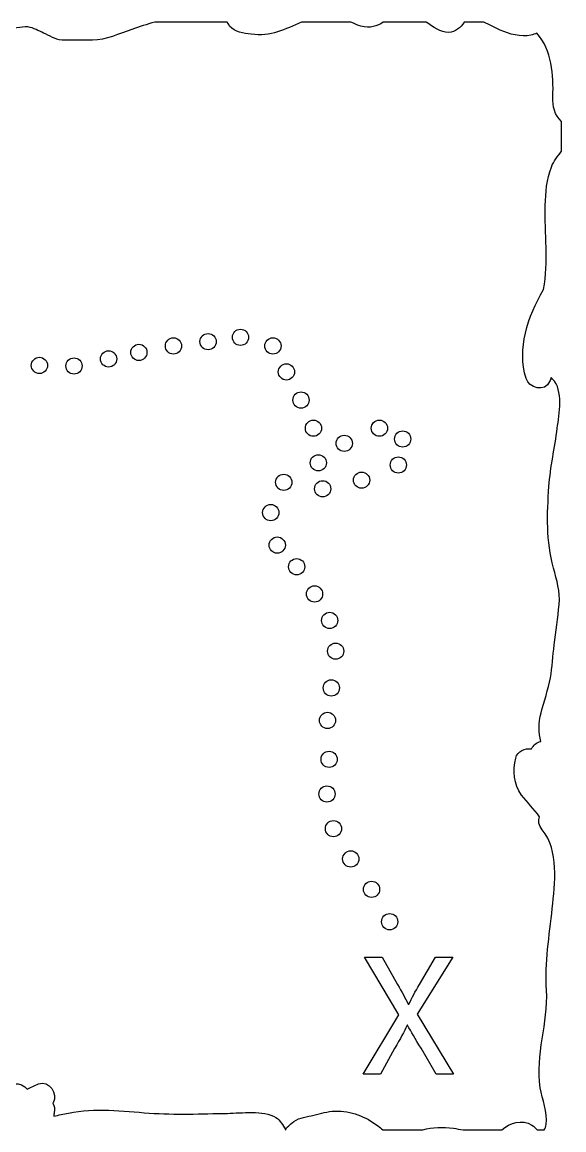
# Model space of a CAD drawing. Header units: centimetres. Extents: x -11.2 to 11.3, y -11.2 to 11.2.
# Drawn here: x 0.28 to 11.26, y -11.21 to 11.21 of the extents above; entities that cross this region are included whole.
import ezdxf

# ---------------------------------------------------------------- set-up
doc = ezdxf.new("R2010")
doc.units = ezdxf.units.CM
doc.header["$MEASUREMENT"] = 0
doc.layers.add('Camada 1', color=7, linetype='Continuous')

msp = doc.modelspace()

# ---------------------------------------------------------------- linework, layer by layer
at = {"layer": 'Camada 1'}
for points, knots in [([(10.87969, 7.50311), (10.86596, 6.92642), (10.9466, 6.3699), (10.84368, 5.79872), (10.84368, 5.79872), (10.5188, 5.23979), (10.30856, 4.61037), (10.49083, 3.99815), (10.49083, 3.99815), (10.54899, 3.80273), (10.87268, 3.71597), (10.96737, 3.93587), (10.96737, 3.93587), (10.97896, 3.96275), (10.99065, 3.98961), (11.0023, 4.01649), (11.0023, 4.01649), (11.00984, 4.00646), (11.01783, 3.99662), (11.0272, 3.98739), (11.0272, 3.98739), (11.25662, 3.76199), (11.15671, 3.27124), (11.12264, 2.99084), (11.12264, 2.99084), (11.07475, 2.59711), (10.98148, 2.20937), (10.9537, 1.81307), (10.9537, 1.81307), (10.91436, 1.25086), (10.89861, 0.71095), (11.04559, 0.16104), (11.04559, 0.16104), (11.1124, -0.08902), (11.18526, -0.31074), (11.15941, -0.5736), (11.15941, -0.5736), (11.13237, -0.84842), (11.0971, -1.12221), (11.06162, -1.39606), (11.06162, -1.39606), (11.03304, -1.61675), (11.02254, -1.84352), (10.98251, -2.06188), (10.98251, -2.06188), (10.93862, -2.30056), (10.85556, -2.53181), (10.79622, -2.76689), (10.79622, -2.76689), (10.74119, -2.98488), (10.74312, -3.16541), (10.78876, -3.35061), (10.78876, -3.35061), (10.7069, -3.37056), (10.63318, -3.42491), (10.60027, -3.50089), (10.60027, -3.50089), (10.47047, -3.4748), (10.31441, -3.54738), (10.28224, -3.6853), (10.28224, -3.6853), (10.21977, -3.95266), (10.23356, -4.20626), (10.39982, -4.4333), (10.39982, -4.4333), (10.51608, -4.59202), (10.65289, -4.71643), (10.76153, -4.87277), (10.76153, -4.87277), (10.73351, -4.95304), (10.74632, -5.0498), (10.81863, -5.13828), (10.81863, -5.13828), (11.16285, -5.5595), (11.07348, -6.22918), (11.02085, -6.72806), (11.02085, -6.72806), (10.96209, -7.28567), (10.87065, -7.82476), (10.90441, -8.38681), (10.90441, -8.38681), (10.94449, -9.0543), (10.67541, -9.68875), (10.77717, -10.35856), (10.77717, -10.35856), (10.81334, -10.59621), (10.93325, -10.85844), (10.89832, -11.10164), (10.89832, -11.10164), (10.89202, -11.14551), (10.87647, -11.18131), (10.85464, -11.21152), (10.85464, -11.21152), (10.85464, -11.21152), (10.71375, -11.21156), (10.71375, -11.21156), (10.71375, -11.21156), (10.68324, -11.17626), (10.65054, -11.14372), (10.61006, -11.11739), (10.61006, -11.11739), (10.41276, -10.98904), (10.16514, -11.0709), (9.9967, -11.21156), (9.9967, -11.21156), (9.9967, -11.21156), (9.21282, -11.21156), (9.21282, -11.21156), (9.21282, -11.21156), (9.14898, -11.19976), (9.085, -11.18875), (9.02044, -11.18055), (9.02044, -11.18055), (8.79361, -11.15171), (8.60158, -11.1588), (8.39668, -11.21156), (8.39668, -11.21156), (8.39668, -11.21156), (7.58746, -11.21156), (7.58746, -11.21156), (7.58746, -11.21156), (7.55153, -11.18259), (7.51981, -11.15624), (7.49734, -11.13936), (7.49734, -11.13936), (7.23112, -10.93854), (6.95468, -10.82316), (6.61604, -10.83329), (6.61604, -10.83329), (6.47245, -10.83758), (6.32868, -10.87668), (6.19054, -10.91248), (6.19054, -10.91248), (6.05052, -10.94883), (5.90789, -10.95849), (5.78652, -11.04273), (5.78652, -11.04273), (5.73755, -11.0767), (5.69347, -11.11755), (5.64957, -11.15759), (5.64957, -11.15759), (5.62615, -11.17886), (5.62361, -11.19992), (5.62412, -11.21157), (5.62412, -11.21157), (5.62412, -11.21157), (5.61914, -11.21156), (5.61914, -11.21156), (5.61914, -11.21156), (5.61792, -11.20963), (5.61716, -11.20823), (5.61538, -11.20553), (5.61538, -11.20553), (5.55754, -11.11766), (5.51214, -11.0185), (5.41824, -10.9615), (5.41824, -10.9615), (5.16405, -10.80735), (4.72445, -10.8735), (4.43939, -10.87736), (4.43939, -10.87736), (3.90956, -10.88453), (3.38439, -10.91117), (2.85491, -10.87223), (2.85491, -10.87223), (2.30913, -10.83204), (1.75662, -10.75941), (1.2141, -10.87062), (1.2141, -10.87062), (1.11464, -10.89105), (1.0155, -10.91306), (0.91639, -10.93536), (0.91639, -10.93536), (0.92036, -10.91147), (0.92414, -10.88758), (0.92928, -10.86366), (0.92928, -10.86366), (0.94449, -10.79312), (0.93002, -10.7278), (0.89801, -10.67395), (0.89801, -10.67395), (0.89968, -10.67104), (0.90132, -10.66808), (0.90298, -10.66519), (0.90298, -10.66519), (1.00963, -10.48104), (0.83133, -10.19772), (0.60853, -10.28218), (0.60853, -10.28218), (0.52783, -10.31277), (0.45227, -10.34957), (0.37985, -10.39), (0.37985, -10.39), (0.27034, -10.229), (-0.04351, -10.23411), (-0.09505, -10.4643), (-0.09505, -10.4643), (-0.12156, -10.58273), (-0.14032, -10.69637), (-0.17472, -10.8058), (-0.17472, -10.8058), (-0.43708, -10.77185), (-0.69082, -10.91864), (-0.90891, -11.11454), (-0.90891, -11.11454), (-0.9564, -11.10864), (-1.0039, -11.10269), (-1.05139, -11.0971), (-1.05139, -11.0971), (-1.72094, -11.01828), (-2.39341, -10.94039), (-3.06852, -10.9416), (-3.06852, -10.9416), (-3.44582, -10.94224), (-3.9658, -10.94782), (-4.30079, -11.18536), (-4.30079, -11.18536), (-4.6321, -10.99213), (-5.04869, -10.95089), (-5.42289, -10.92776), (-5.42289, -10.92776), (-5.9606, -10.8945), (-6.50162, -10.93805), (-7.03777, -10.97713), (-7.03777, -10.97713), (-7.91201, -11.04092), (-8.80495, -10.98271), (-9.62693, -11.2115), (-9.62693, -11.2115), (-9.62693, -11.2115), (-10.6884, -11.21151), (-10.6884, -11.21151), (-10.6884, -11.21151), (-10.75775, -11.098), (-10.81942, -10.98061), (-10.86173, -10.85334), (-10.86173, -10.85334), (-10.99071, -10.46549), (-10.73656, -10.07533), (-10.68697, -9.69134), (-10.68697, -9.69134), (-10.64075, -9.33323), (-10.80958, -8.92722), (-10.91771, -8.59385), (-10.91771, -8.59385), (-11.05069, -8.18383), (-11.13115, -7.78669), (-10.98809, -7.36846), (-10.98809, -7.36846), (-10.8763, -7.04159), (-10.77981, -6.75719), (-10.78825, -6.40474), (-10.78825, -6.40474), (-10.79875, -5.96543), (-10.99277, -5.56633), (-11.01611, -5.13315), (-11.01611, -5.13315), (-11.03066, -4.86293), (-11.00841, -4.59628), (-10.97364, -4.3312), (-10.97364, -4.3312), (-10.91744, -4.03286), (-10.79243, -3.74621), (-10.69146, -3.46194), (-10.69146, -3.46194), (-10.57933, -3.14624), (-10.52281, -2.83654), (-10.54586, -2.51037), (-10.54586, -2.51037), (-10.42629, -2.22793), (-10.34803, -1.92532), (-10.23011, -1.63367), (-10.23011, -1.63367), (-10.10946, -1.33535), (-10.54478, -1.21973), (-10.70665, -1.43275), (-10.70665, -1.43275), (-10.72935, -1.46265), (-10.75359, -1.4908), (-10.77801, -1.51882), (-10.77801, -1.51882), (-10.78378, -1.49988), (-10.78955, -1.48093), (-10.79521, -1.46204), (-10.79521, -1.46204), (-10.73049, -1.41251), (-10.68686, -1.3289), (-10.69009, -1.25148), (-10.69009, -1.25148), (-10.70578, -0.87448), (-10.88308, -0.53015), (-10.89866, -0.15637), (-10.89866, -0.15637), (-10.90594, 0.01778), (-11.06955, 0.11483), (-11.21156, 0.09702), (-11.21156, 0.09702), (-11.21156, 0.09702), (-11.21156, 0.53165), (-11.21156, 0.53165), (-11.21156, 0.53165), (-11.15422, 0.57327), (-11.11274, 0.63934), (-11.10726, 0.73009), (-11.10726, 0.73009), (-11.10271, 0.80587), (-11.10281, 0.8813), (-11.1048, 0.95652), (-11.1048, 0.95652), (-11.08496, 2.06452), (-10.95468, 3.16751), (-10.95084, 4.27609), (-10.95084, 4.27609), (-10.95044, 4.3842), (-11.01254, 4.46347), (-11.09409, 4.50358), (-11.09409, 4.50358), (-11.0916, 4.51273), (-11.08941, 4.52184), (-11.08687, 4.53102), (-11.08687, 4.53102), (-10.98524, 4.89453), (-10.89118, 5.25233), (-10.87721, 5.63171), (-10.87721, 5.63171), (-10.86274, 6.02549), (-10.97079, 6.41668), (-10.9932, 6.80874), (-10.9932, 6.80874), (-11.01558, 7.1999), (-10.86416, 7.53857), (-10.7863, 7.91285), (-10.7863, 7.91285), (-10.72515, 8.20675), (-10.77752, 8.4971), (-10.83586, 8.78703), (-10.83586, 8.78703), (-10.91703, 9.19057), (-11.14119, 9.57292), (-11.06449, 9.99509), (-11.06449, 9.99509), (-11.03924, 10.13383), (-11.10692, 10.25091), (-11.21156, 10.29848), (-11.21156, 10.29848), (-11.21156, 10.29848), (-11.21156, 10.93851), (-11.21156, 10.93851), (-11.21156, 10.93851), (-11.17968, 10.95502), (-11.14772, 10.97134), (-11.11557, 10.98722), (-11.11557, 10.98722), (-11.04426, 10.95044), (-10.95669, 10.94266), (-10.87139, 10.98643), (-10.87139, 10.98643), (-10.81572, 11.01501), (-10.75196, 11.02696), (-10.68613, 11.03403), (-10.68613, 11.03403), (-10.652, 10.86912), (-10.46954, 10.70362), (-10.29777, 10.82998), (-10.29777, 10.82998), (-10.14743, 10.9406), (-10.04977, 11.05868), (-9.97598, 11.21156), (-9.97598, 11.21156), (-9.97598, 11.21156), (-9.74156, 11.21156), (-9.74156, 11.21156), (-9.74156, 11.21156), (-9.62789, 11.15531), (-9.50447, 11.11321), (-9.37284, 11.08236), (-9.37284, 11.08236), (-9.02809, 11.00153), (-8.6487, 11.02164), (-8.31863, 10.88212), (-8.31863, 10.88212), (-8.196, 10.83029), (-8.02984, 10.8364), (-7.96192, 10.97568), (-7.96192, 10.97568), (-7.93544, 11.03), (-7.8831, 11.07236), (-7.82524, 11.11088), (-7.82524, 11.11088), (-7.44284, 10.88527), (-6.92148, 10.80754), (-6.53563, 11.02648), (-6.53563, 11.02648), (-6.46843, 11.00621), (-6.40257, 10.99343), (-6.33643, 10.98666), (-6.33643, 10.98666), (-6.35929, 10.82796), (-6.33759, 10.65733), (-6.30045, 10.5165), (-6.30045, 10.5165), (-6.24169, 10.29388), (-6.006, 10.28576), (-5.87532, 10.40903), (-5.87532, 10.40903), (-5.84092, 10.34164), (-5.80838, 10.27335), (-5.77899, 10.20363), (-5.77899, 10.20363), (-5.70636, 10.03131), (-5.49438, 9.93405), (-5.34319, 10.08856), (-5.34319, 10.08856), (-5.30599, 10.12658), (-5.26964, 10.16542), (-5.23357, 10.2045), (-5.23357, 10.2045), (-5.24616, 10.05887), (-5.25495, 9.91325), (-5.25617, 9.76775), (-5.25617, 9.76775), (-5.64998, 9.41083), (-5.79666, 8.93376), (-5.62254, 8.37848), (-5.62254, 8.37848), (-5.5633, 8.18954), (-5.33179, 8.12546), (-5.18674, 8.26341), (-5.18674, 8.26341), (-5.0231, 8.41904), (-4.87607, 8.59231), (-4.73666, 8.77369), (-4.73666, 8.77369), (-4.62276, 8.78935), (-4.5251, 8.87159), (-4.53677, 9.02142), (-4.53677, 9.02142), (-4.53735, 9.0288), (-4.53703, 9.03592), (-4.53733, 9.04327), (-4.53733, 9.04327), (-4.28169, 9.40104), (-4.03952, 9.77304), (-3.75115, 10.09602), (-3.75115, 10.09602), (-3.60402, 10.20169), (-3.47032, 10.32237), (-3.36176, 10.46866), (-3.36176, 10.46866), (-3.33951, 10.48655), (-3.31742, 10.50462), (-3.29453, 10.52187), (-3.29453, 10.52187), (-3.16615, 10.43847), (-3.01987, 10.39125), (-2.86548, 10.45496), (-2.86548, 10.45496), (-2.77338, 10.49301), (-2.70154, 10.55079), (-2.63154, 10.62088), (-2.63154, 10.62088), (-2.54113, 10.71142), (-2.48784, 10.73296), (-2.36778, 10.77423), (-2.36778, 10.77423), (-2.33913, 10.78407), (-2.31206, 10.79659), (-2.28579, 10.8105), (-2.28579, 10.8105), (-2.16633, 10.82622), (-2.04743, 10.84529), (-1.92953, 10.86807), (-1.92953, 10.86807), (-1.91619, 10.85381), (-1.90212, 10.8401), (-1.88611, 10.82754), (-1.88611, 10.82754), (-1.65161, 10.64315), (-1.23613, 10.75491), (-0.97057, 10.8109), (-0.97057, 10.8109), (-0.6396, 10.88067), (-0.31893, 10.99195), (0.01246, 11.06085), (0.01246, 11.06085), (0.12869, 11.08498), (0.32602, 11.14075), (0.44116, 11.10633), (0.44116, 11.10633), (0.54816, 11.07437), (0.65071, 11.02098), (0.75101, 10.97293), (0.75101, 10.97293), (0.88841, 10.9071), (0.96956, 10.84656), (1.14884, 10.84656), (1.14884, 10.84656), (1.14884, 10.84656), (1.70188, 10.84657), (1.70188, 10.84657), (1.70188, 10.84657), (1.96541, 10.84657), (2.2547, 10.98003), (2.50066, 11.06445), (2.50066, 11.06445), (2.65243, 11.11652), (2.80729, 11.16854), (2.96432, 11.21158), (2.96432, 11.21158), (2.96432, 11.21158), (4.43421, 11.21159), (4.43421, 11.21159), (4.43421, 11.21159), (4.45546, 11.17563), (4.47347, 11.14454), (4.483, 11.13235), (4.483, 11.13235), (4.581, 11.00665), (4.77261, 10.98585), (4.91686, 10.96646), (4.91686, 10.96646), (5.31352, 10.91306), (5.61419, 11.07027), (5.93688, 11.21156), (5.93688, 11.21156), (5.93688, 11.21156), (6.94103, 11.21156), (6.94103, 11.21156), (6.94103, 11.21156), (7.0103, 11.17888), (7.07843, 11.14917), (7.14489, 11.13166), (7.14489, 11.13166), (7.32994, 11.08284), (7.4703, 11.12356), (7.59373, 11.21156), (7.59373, 11.21156), (7.59373, 11.21156), (8.46696, 11.21156), (8.46696, 11.21156), (8.46696, 11.21156), (8.60819, 11.11552), (8.75975, 11.00296), (8.91712, 11.00296), (8.91712, 11.00296), (9.0632, 11.00296), (9.15903, 11.10242), (9.2384, 11.21156), (9.2384, 11.21156), (9.2384, 11.21156), (9.6371, 11.21156), (9.6371, 11.21156), (9.6371, 11.21156), (9.74725, 11.1601), (9.85403, 11.09723), (9.965, 11.05024), (9.965, 11.05024), (10.15476, 10.96978), (10.38137, 10.90604), (10.58876, 10.94898), (10.58876, 10.94898), (10.6312, 10.95776), (10.6711, 10.97189), (10.71044, 10.98861), (10.71044, 10.98861), (11.01638, 10.64187), (11.05117, 10.13887), (11.03223, 9.69972), (11.03223, 9.69972), (11.0239, 9.50689), (11.06779, 9.331), (11.21159, 9.20302), (11.21159, 9.20302), (11.21159, 9.20302), (11.21159, 8.59921), (11.21159, 8.59921), (11.21159, 8.59921), (11.1315, 8.49891), (11.05292, 8.40019), (11.0026, 8.27422), (11.0026, 8.27422), (10.90531, 8.03071), (10.88586, 7.7628), (10.87969, 7.50311)], [0, 0, 0, 0, 0.00680272, 0.00680272, 0.00680272, 0.00680272, 0.01360544, 0.01360544, 0.01360544, 0.01360544, 0.02040816, 0.02040816, 0.02040816, 0.02040816, 0.02721088, 0.02721088, 0.02721088, 0.02721088, 0.03401361, 0.03401361, 0.03401361, 0.03401361, 0.04081633, 0.04081633, 0.04081633, 0.04081633, 0.04761905, 0.04761905, 0.04761905, 0.04761905, 0.05442177, 0.05442177, 0.05442177, 0.05442177, 0.06122449, 0.06122449, 0.06122449, 0.06122449, 0.06802721, 0.06802721, 0.06802721, 0.06802721, 0.07482993, 0.07482993, 0.07482993, 0.07482993, 0.08163265, 0.08163265, 0.08163265, 0.08163265, 0.08843537, 0.08843537, 0.08843537, 0.08843537, 0.0952381, 0.0952381, 0.0952381, 0.0952381, 0.10204082, 0.10204082, 0.10204082, 0.10204082, 0.10884354, 0.10884354, 0.10884354, 0.10884354, 0.11564626, 0.11564626, 0.11564626, 0.11564626, 0.12244898, 0.12244898, 0.12244898, 0.12244898, 0.1292517, 0.1292517, 0.1292517, 0.1292517, 0.13605442, 0.13605442, 0.13605442, 0.13605442, 0.14285714, 0.14285714, 0.14285714, 0.14285714, 0.14965986, 0.14965986, 0.14965986, 0.14965986, 0.15646259, 0.15646259, 0.15646259, 0.15646259, 0.16326531, 0.16326531, 0.16326531, 0.16326531, 0.17006803, 0.17006803, 0.17006803, 0.17006803, 0.17687075, 0.17687075, 0.17687075, 0.17687075, 0.18367347, 0.18367347, 0.18367347, 0.18367347, 0.19047619, 0.19047619, 0.19047619, 0.19047619, 0.19727891, 0.19727891, 0.19727891, 0.19727891, 0.20408163, 0.20408163, 0.20408163, 0.20408163, 0.21088435, 0.21088435, 0.21088435, 0.21088435, 0.21768707, 0.21768707, 0.21768707, 0.21768707, 0.2244898, 0.2244898, 0.2244898, 0.2244898, 0.23129252, 0.23129252, 0.23129252, 0.23129252, 0.23809524, 0.23809524, 0.23809524, 0.23809524, 0.24489796, 0.24489796, 0.24489796, 0.24489796, 0.25170068, 0.25170068, 0.25170068, 0.25170068, 0.2585034, 0.2585034, 0.2585034, 0.2585034, 0.26530612, 0.26530612, 0.26530612, 0.26530612, 0.27210884, 0.27210884, 0.27210884, 0.27210884, 0.27891156, 0.27891156, 0.27891156, 0.27891156, 0.28571429, 0.28571429, 0.28571429, 0.28571429, 0.29251701, 0.29251701, 0.29251701, 0.29251701, 0.29931973, 0.29931973, 0.29931973, 0.29931973, 0.30612245, 0.30612245, 0.30612245, 0.30612245, 0.31292517, 0.31292517, 0.31292517, 0.31292517, 0.31972789, 0.31972789, 0.31972789, 0.31972789, 0.32653061, 0.32653061, 0.32653061, 0.32653061, 0.33333333, 0.33333333, 0.33333333, 0.33333333, 0.34013605, 0.34013605, 0.34013605, 0.34013605, 0.34693878, 0.34693878, 0.34693878, 0.34693878, 0.3537415, 0.3537415, 0.3537415, 0.3537415, 0.36054422, 0.36054422, 0.36054422, 0.36054422, 0.36734694, 0.36734694, 0.36734694, 0.36734694, 0.37414966, 0.37414966, 0.37414966, 0.37414966, 0.38095238, 0.38095238, 0.38095238, 0.38095238, 0.3877551, 0.3877551, 0.3877551, 0.3877551, 0.39455782, 0.39455782, 0.39455782, 0.39455782, 0.40136054, 0.40136054, 0.40136054, 0.40136054, 0.40816327, 0.40816327, 0.40816327, 0.40816327, 0.41496599, 0.41496599, 0.41496599, 0.41496599, 0.42176871, 0.42176871, 0.42176871, 0.42176871, 0.42857143, 0.42857143, 0.42857143, 0.42857143, 0.43537415, 0.43537415, 0.43537415, 0.43537415, 0.44217687, 0.44217687, 0.44217687, 0.44217687, 0.44897959, 0.44897959, 0.44897959, 0.44897959, 0.45578231, 0.45578231, 0.45578231, 0.45578231, 0.46258503, 0.46258503, 0.46258503, 0.46258503, 0.46938776, 0.46938776, 0.46938776, 0.46938776, 0.47619048, 0.47619048, 0.47619048, 0.47619048, 0.4829932, 0.4829932, 0.4829932, 0.4829932, 0.48979592, 0.48979592, 0.48979592, 0.48979592, 0.49659864, 0.49659864, 0.49659864, 0.49659864, 0.50340136, 0.50340136, 0.50340136, 0.50340136, 0.51020408, 0.51020408, 0.51020408, 0.51020408, 0.5170068, 0.5170068, 0.5170068, 0.5170068, 0.52380952, 0.52380952, 0.52380952, 0.52380952, 0.53061224, 0.53061224, 0.53061224, 0.53061224, 0.53741497, 0.53741497, 0.53741497, 0.53741497, 0.54421769, 0.54421769, 0.54421769, 0.54421769, 0.55102041, 0.55102041, 0.55102041, 0.55102041, 0.55782313, 0.55782313, 0.55782313, 0.55782313, 0.56462585, 0.56462585, 0.56462585, 0.56462585, 0.57142857, 0.57142857, 0.57142857, 0.57142857, 0.57823129, 0.57823129, 0.57823129, 0.57823129, 0.58503401, 0.58503401, 0.58503401, 0.58503401, 0.59183673, 0.59183673, 0.59183673, 0.59183673, 0.59863946, 0.59863946, 0.59863946, 0.59863946, 0.60544218, 0.60544218, 0.60544218, 0.60544218, 0.6122449, 0.6122449, 0.6122449, 0.6122449, 0.61904762, 0.61904762, 0.61904762, 0.61904762, 0.62585034, 0.62585034, 0.62585034, 0.62585034, 0.63265306, 0.63265306, 0.63265306, 0.63265306, 0.63945578, 0.63945578, 0.63945578, 0.63945578, 0.6462585, 0.6462585, 0.6462585, 0.6462585, 0.65306122, 0.65306122, 0.65306122, 0.65306122, 0.65986395, 0.65986395, 0.65986395, 0.65986395, 0.66666667, 0.66666667, 0.66666667, 0.66666667, 0.67346939, 0.67346939, 0.67346939, 0.67346939, 0.68027211, 0.68027211, 0.68027211, 0.68027211, 0.68707483, 0.68707483, 0.68707483, 0.68707483, 0.69387755, 0.69387755, 0.69387755, 0.69387755, 0.70068027, 0.70068027, 0.70068027, 0.70068027, 0.70748299, 0.70748299, 0.70748299, 0.70748299, 0.71428571, 0.71428571, 0.71428571, 0.71428571, 0.72108844, 0.72108844, 0.72108844, 0.72108844, 0.72789116, 0.72789116, 0.72789116, 0.72789116, 0.73469388, 0.73469388, 0.73469388, 0.73469388, 0.7414966, 0.7414966, 0.7414966, 0.7414966, 0.74829932, 0.74829932, 0.74829932, 0.74829932, 0.75510204, 0.75510204, 0.75510204, 0.75510204, 0.76190476, 0.76190476, 0.76190476, 0.76190476, 0.76870748, 0.76870748, 0.76870748, 0.76870748, 0.7755102, 0.7755102, 0.7755102, 0.7755102, 0.78231293, 0.78231293, 0.78231293, 0.78231293, 0.78911565, 0.78911565, 0.78911565, 0.78911565, 0.79591837, 0.79591837, 0.79591837, 0.79591837, 0.80272109, 0.80272109, 0.80272109, 0.80272109, 0.80952381, 0.80952381, 0.80952381, 0.80952381, 0.81632653, 0.81632653, 0.81632653, 0.81632653, 0.82312925, 0.82312925, 0.82312925, 0.82312925, 0.82993197, 0.82993197, 0.82993197, 0.82993197, 0.83673469, 0.83673469, 0.83673469, 0.83673469, 0.84353741, 0.84353741, 0.84353741, 0.84353741, 0.85034014, 0.85034014, 0.85034014, 0.85034014, 0.85714286, 0.85714286, 0.85714286, 0.85714286, 0.86394558, 0.86394558, 0.86394558, 0.86394558, 0.8707483, 0.8707483, 0.8707483, 0.8707483, 0.87755102, 0.87755102, 0.87755102, 0.87755102, 0.88435374, 0.88435374, 0.88435374, 0.88435374, 0.89115646, 0.89115646, 0.89115646, 0.89115646, 0.89795918, 0.89795918, 0.89795918, 0.89795918, 0.9047619, 0.9047619, 0.9047619, 0.9047619, 0.91156463, 0.91156463, 0.91156463, 0.91156463, 0.91836735, 0.91836735, 0.91836735, 0.91836735, 0.92517007, 0.92517007, 0.92517007, 0.92517007, 0.93197279, 0.93197279, 0.93197279, 0.93197279, 0.93877551, 0.93877551, 0.93877551, 0.93877551, 0.94557823, 0.94557823, 0.94557823, 0.94557823, 0.95238095, 0.95238095, 0.95238095, 0.95238095, 0.95918367, 0.95918367, 0.95918367, 0.95918367, 0.96598639, 0.96598639, 0.96598639, 0.96598639, 0.97278912, 0.97278912, 0.97278912, 0.97278912, 0.97959184, 0.97959184, 0.97959184, 0.97959184, 0.98639456, 0.98639456, 0.98639456, 0.98639456, 1, 1, 1, 1]), ([(4.70255, 4.99658), (4.6118, 4.99658), (4.53827, 4.92303), (4.53827, 4.8323), (4.53827, 4.8323), (4.53827, 4.74157), (4.6118, 4.66802), (4.70255, 4.66802), (4.70255, 4.66802), (4.7933, 4.66802), (4.86688, 4.74157), (4.86688, 4.8323), (4.86688, 4.8323), (4.86688, 4.92303), (4.79327, 4.99658), (4.70255, 4.99658)], [0, 0, 0, 0, 0.2, 0.2, 0.2, 0.2, 0.4, 0.4, 0.4, 0.4, 0.6, 0.6, 0.6, 0.6, 1, 1, 1, 1]), ([(3.34417, 4.82132), (3.25342, 4.82132), (3.17989, 4.74779), (3.17989, 4.65704), (3.17989, 4.65704), (3.17989, 4.56629), (3.25342, 4.49276), (3.34417, 4.49276), (3.34417, 4.49276), (3.43492, 4.49276), (3.50853, 4.56629), (3.50853, 4.65704), (3.50853, 4.65704), (3.50853, 4.74776), (3.4349, 4.82132), (3.34417, 4.82132)], [0, 0, 0, 0, 0.2, 0.2, 0.2, 0.2, 0.4, 0.4, 0.4, 0.4, 0.6, 0.6, 0.6, 0.6, 1, 1, 1, 1]), ([(4.04527, 4.90892), (3.95449, 4.90892), (3.88099, 4.83539), (3.88099, 4.74464), (3.88099, 4.74464), (3.88099, 4.65389), (3.95449, 4.58036), (4.04527, 4.58036), (4.04527, 4.58036), (4.13602, 4.58036), (4.2096, 4.65389), (4.2096, 4.74464), (4.2096, 4.74464), (4.2096, 4.83539), (4.13599, 4.90892), (4.04527, 4.90892)], [0, 0, 0, 0, 0.2, 0.2, 0.2, 0.2, 0.4, 0.4, 0.4, 0.4, 0.6, 0.6, 0.6, 0.6, 1, 1, 1, 1]), ([(5.35977, 4.82132), (5.26899, 4.82132), (5.19549, 4.74779), (5.19549, 4.65704), (5.19549, 4.65704), (5.19549, 4.56629), (5.26899, 4.49276), (5.35977, 4.49276), (5.35977, 4.49276), (5.45052, 4.49276), (5.5241, 4.56629), (5.5241, 4.65704), (5.5241, 4.65704), (5.5241, 4.74776), (5.45052, 4.82132), (5.35977, 4.82132)], [0, 0, 0, 0, 0.2, 0.2, 0.2, 0.2, 0.4, 0.4, 0.4, 0.4, 0.6, 0.6, 0.6, 0.6, 1, 1, 1, 1]), ([(2.02965, 4.55843), (1.9389, 4.55843), (1.86537, 4.48488), (1.86537, 4.39415), (1.86537, 4.39415), (1.86537, 4.30342), (1.9389, 4.22987), (2.02965, 4.22987), (2.02965, 4.22987), (2.1204, 4.22987), (2.19401, 4.30342), (2.19401, 4.39415), (2.19401, 4.39415), (2.19401, 4.48488), (2.1204, 4.55843), (2.02965, 4.55843)], [0, 0, 0, 0, 0.2, 0.2, 0.2, 0.2, 0.4, 0.4, 0.4, 0.4, 0.6, 0.6, 0.6, 0.6, 1, 1, 1, 1]), ([(2.64311, 4.68985), (2.55233, 4.68985), (2.47883, 4.61632), (2.47883, 4.52557), (2.47883, 4.52557), (2.47883, 4.43482), (2.55233, 4.36129), (2.64311, 4.36129), (2.64311, 4.36129), (2.73386, 4.36129), (2.80744, 4.43482), (2.80744, 4.52557), (2.80744, 4.52557), (2.80744, 4.61632), (2.73383, 4.68985), (2.64311, 4.68985)], [0, 0, 0, 0, 0.2, 0.2, 0.2, 0.2, 0.4, 0.4, 0.4, 0.4, 0.6, 0.6, 0.6, 0.6, 1, 1, 1, 1]), ([(0.62749, 4.42696), (0.53674, 4.42696), (0.46321, 4.35343), (0.46321, 4.26268), (0.46321, 4.26268), (0.46321, 4.17193), (0.53674, 4.09843), (0.62749, 4.09843), (0.62749, 4.09843), (0.71824, 4.09843), (0.79185, 4.17196), (0.79185, 4.26268), (0.79185, 4.26268), (0.79185, 4.3534), (0.71824, 4.42696), (0.62749, 4.42696)], [0, 0, 0, 0, 0.2, 0.2, 0.2, 0.2, 0.4, 0.4, 0.4, 0.4, 0.6, 0.6, 0.6, 0.6, 1, 1, 1, 1]), ([(1.32858, 4.41597), (1.2378, 4.41597), (1.1643, 4.34244), (1.1643, 4.25172), (1.1643, 4.25172), (1.1643, 4.16097), (1.2378, 4.08744), (1.32858, 4.08744), (1.32858, 4.08744), (1.41933, 4.08744), (1.49291, 4.16097), (1.49291, 4.25172), (1.49291, 4.25172), (1.49291, 4.34245), (1.41933, 4.41597), (1.32858, 4.41597)], [0, 0, 0, 0, 0.2, 0.2, 0.2, 0.2, 0.4, 0.4, 0.4, 0.4, 0.6, 0.6, 0.6, 0.6, 1, 1, 1, 1]), ([(5.63359, 4.29548), (5.54284, 4.29548), (5.46931, 4.22195), (5.46931, 4.1312), (5.46931, 4.1312), (5.46931, 4.04045), (5.54284, 3.96692), (5.63359, 3.96692), (5.63359, 3.96692), (5.72434, 3.96692), (5.79795, 4.04045), (5.79795, 4.1312), (5.79795, 4.1312), (5.79795, 4.22196), (5.72434, 4.29548), (5.63359, 4.29548)], [0, 0, 0, 0, 0.2, 0.2, 0.2, 0.2, 0.4, 0.4, 0.4, 0.4, 0.6, 0.6, 0.6, 0.6, 1, 1, 1, 1]), ([(5.92942, 3.72586), (5.83867, 3.72586), (5.76514, 3.65233), (5.76514, 3.56158), (5.76514, 3.56158), (5.76514, 3.47083), (5.83867, 3.3973), (5.92942, 3.3973), (5.92942, 3.3973), (6.02017, 3.3973), (6.09375, 3.47083), (6.09375, 3.56158), (6.09375, 3.56158), (6.09375, 3.65233), (6.02014, 3.72586), (5.92942, 3.72586)], [0, 0, 0, 0, 0.2, 0.2, 0.2, 0.2, 0.4, 0.4, 0.4, 0.4, 0.6, 0.6, 0.6, 0.6, 1, 1, 1, 1]), ([(6.18133, 3.15627), (6.09058, 3.15627), (6.01705, 3.08272), (6.01705, 2.99199), (6.01705, 2.99199), (6.01705, 2.90126), (6.09058, 2.82771), (6.18133, 2.82771), (6.18133, 2.82771), (6.27208, 2.82771), (6.34566, 2.90124), (6.34566, 2.99199), (6.34566, 2.99199), (6.34566, 3.08274), (6.27208, 3.15627), (6.18133, 3.15627)], [0, 0, 0, 0, 0.2, 0.2, 0.2, 0.2, 0.4, 0.4, 0.4, 0.4, 0.6, 0.6, 0.6, 0.6, 1, 1, 1, 1]), ([(7.51777, 3.15627), (7.42702, 3.15627), (7.35346, 3.08272), (7.35346, 2.99199), (7.35346, 2.99199), (7.35346, 2.90126), (7.42701, 2.82771), (7.51777, 2.82771), (7.51777, 2.82771), (7.60853, 2.82771), (7.68208, 2.90124), (7.68208, 2.99199), (7.68208, 2.99199), (7.68208, 3.08274), (7.60852, 3.15627), (7.51777, 3.15627)], [0, 0, 0, 0, 0.2, 0.2, 0.2, 0.2, 0.4, 0.4, 0.4, 0.4, 0.6, 0.6, 0.6, 0.6, 1, 1, 1, 1]), ([(7.98883, 2.93719), (7.89808, 2.93719), (7.82452, 2.86364), (7.82452, 2.77291), (7.82452, 2.77291), (7.82452, 2.68218), (7.89807, 2.60866), (7.98883, 2.60866), (7.98883, 2.60866), (8.07959, 2.60866), (8.15314, 2.68219), (8.15314, 2.77291), (8.15314, 2.77291), (8.15314, 2.86363), (8.07956, 2.93719), (7.98883, 2.93719)], [0, 0, 0, 0, 0.2, 0.2, 0.2, 0.2, 0.4, 0.4, 0.4, 0.4, 0.6, 0.6, 0.6, 0.6, 1, 1, 1, 1]), ([(6.80572, 2.84954), (6.71497, 2.84954), (6.64147, 2.77601), (6.64147, 2.68526), (6.64147, 2.68526), (6.64147, 2.59451), (6.71497, 2.52098), (6.80572, 2.52098), (6.80572, 2.52098), (6.8965, 2.52098), (6.97008, 2.59451), (6.97008, 2.68526), (6.97008, 2.68526), (6.97008, 2.77601), (6.89647, 2.84954), (6.80572, 2.84954)], [0, 0, 0, 0, 0.2, 0.2, 0.2, 0.2, 0.4, 0.4, 0.4, 0.4, 0.6, 0.6, 0.6, 0.6, 1, 1, 1, 1]), ([(6.27994, 2.45517), (6.18916, 2.45517), (6.11566, 2.38164), (6.11566, 2.29089), (6.11566, 2.29089), (6.11566, 2.20014), (6.18916, 2.12661), (6.27994, 2.12661), (6.27994, 2.12661), (6.37069, 2.12661), (6.44427, 2.20014), (6.44427, 2.29089), (6.44427, 2.29089), (6.44427, 2.38165), (6.37066, 2.45517), (6.27994, 2.45517)], [0, 0, 0, 0, 0.2, 0.2, 0.2, 0.2, 0.4, 0.4, 0.4, 0.4, 0.6, 0.6, 0.6, 0.6, 1, 1, 1, 1]), ([(7.90117, 2.41136), (7.81042, 2.41136), (7.73686, 2.33783), (7.73686, 2.24711), (7.73686, 2.24711), (7.73686, 2.15638), (7.81041, 2.08286), (7.90117, 2.08286), (7.90117, 2.08286), (7.99193, 2.08286), (8.0655, 2.15639), (8.0655, 2.24711), (8.0655, 2.24711), (8.06551, 2.33783), (7.99193, 2.41136), (7.90117, 2.41136)], [0, 0, 0, 0, 0.2, 0.2, 0.2, 0.2, 0.4, 0.4, 0.4, 0.4, 0.6, 0.6, 0.6, 0.6, 1, 1, 1, 1]), ([(5.57885, 2.06084), (5.4881, 2.06084), (5.41457, 1.98729), (5.41457, 1.89656), (5.41457, 1.89656), (5.41457, 1.80583), (5.4881, 1.73228), (5.57885, 1.73228), (5.57885, 1.73228), (5.6696, 1.73228), (5.74321, 1.80581), (5.74321, 1.89656), (5.74321, 1.89656), (5.74321, 1.98731), (5.66957, 2.06084), (5.57885, 2.06084)], [0, 0, 0, 0, 0.2, 0.2, 0.2, 0.2, 0.4, 0.4, 0.4, 0.4, 0.6, 0.6, 0.6, 0.6, 1, 1, 1, 1]), ([(7.15632, 2.10465), (7.06551, 2.10465), (6.99201, 2.03112), (6.99201, 1.94037), (6.99201, 1.94037), (6.99201, 1.84962), (7.06551, 1.77609), (7.15632, 1.77609), (7.15632, 1.77609), (7.24707, 1.77609), (7.32063, 1.84962), (7.32063, 1.94037), (7.32063, 1.94037), (7.32062, 2.03113), (7.24704, 2.10465), (7.15632, 2.10465)], [0, 0, 0, 0, 0.2, 0.2, 0.2, 0.2, 0.4, 0.4, 0.4, 0.4, 0.6, 0.6, 0.6, 0.6, 1, 1, 1, 1]), ([(6.36754, 1.92937), (6.27679, 1.92937), (6.20329, 1.85584), (6.20329, 1.76512), (6.20329, 1.76512), (6.20329, 1.67434), (6.27679, 1.60084), (6.36754, 1.60084), (6.36754, 1.60084), (6.45829, 1.60084), (6.5319, 1.67437), (6.5319, 1.76512), (6.5319, 1.76512), (6.5319, 1.85584), (6.45829, 1.92937), (6.36754, 1.92937)], [0, 0, 0, 0, 0.2, 0.2, 0.2, 0.2, 0.4, 0.4, 0.4, 0.4, 0.6, 0.6, 0.6, 0.6, 1, 1, 1, 1]), ([(5.31598, 1.44738), (5.2252, 1.44738), (5.1517, 1.37385), (5.1517, 1.2831), (5.1517, 1.2831), (5.1517, 1.19235), (5.2252, 1.11882), (5.31598, 1.11882), (5.31598, 1.11882), (5.40673, 1.11882), (5.48031, 1.19237), (5.48031, 1.2831), (5.48031, 1.2831), (5.48031, 1.37383), (5.40673, 1.44738), (5.31598, 1.44738)], [0, 0, 0, 0, 0.2, 0.2, 0.2, 0.2, 0.4, 0.4, 0.4, 0.4, 0.6, 0.6, 0.6, 0.6, 1, 1, 1, 1]), ([(5.4474, 0.79015), (5.35665, 0.79015), (5.28315, 0.7166), (5.28315, 0.62587), (5.28315, 0.62587), (5.28315, 0.53514), (5.35665, 0.46159), (5.4474, 0.46159), (5.4474, 0.46159), (5.53815, 0.46159), (5.61176, 0.53512), (5.61176, 0.62587), (5.61176, 0.62587), (5.61176, 0.71662), (5.53815, 0.79015), (5.4474, 0.79015)], [0, 0, 0, 0, 0.2, 0.2, 0.2, 0.2, 0.4, 0.4, 0.4, 0.4, 0.6, 0.6, 0.6, 0.6, 1, 1, 1, 1]), ([(5.84176, 0.35195), (5.75101, 0.35195), (5.67748, 0.2784), (5.67748, 0.18767), (5.67748, 0.18767), (5.67748, 0.09694), (5.75101, 0.02342), (5.84176, 0.02342), (5.84176, 0.02342), (5.93254, 0.02342), (6.00609, 0.09695), (6.00609, 0.18767), (6.00609, 0.18767), (6.00609, 0.27839), (5.93254, 0.35195), (5.84176, 0.35195)], [0, 0, 0, 0, 0.2, 0.2, 0.2, 0.2, 0.4, 0.4, 0.4, 0.4, 0.6, 0.6, 0.6, 0.6, 1, 1, 1, 1]), ([(6.20324, -0.19886), (6.11249, -0.19886), (6.03896, -0.27239), (6.03896, -0.36314), (6.03896, -0.36314), (6.03896, -0.45389), (6.11249, -0.52745), (6.20324, -0.52745), (6.20324, -0.52745), (6.29399, -0.52745), (6.36755, -0.4539), (6.36755, -0.36314), (6.36755, -0.36314), (6.36755, -0.27238), (6.29399, -0.19886), (6.20324, -0.19886)], [0, 0, 0, 0, 0.2, 0.2, 0.2, 0.2, 0.4, 0.4, 0.4, 0.4, 0.6, 0.6, 0.6, 0.6, 1, 1, 1, 1]), ([(6.50954, -0.73515), (6.41879, -0.73515), (6.34523, -0.80868), (6.34523, -0.89943), (6.34523, -0.89943), (6.34523, -0.99018), (6.41878, -1.06374), (6.50954, -1.06374), (6.50954, -1.06374), (6.6003, -1.06374), (6.67385, -0.99019), (6.67385, -0.89943), (6.67385, -0.89943), (6.67385, -0.80867), (6.6003, -0.73515), (6.50954, -0.73515)], [0, 0, 0, 0, 0.2, 0.2, 0.2, 0.2, 0.4, 0.4, 0.4, 0.4, 0.6, 0.6, 0.6, 0.6, 1, 1, 1, 1]), ([(6.63051, -1.35694), (6.53976, -1.35694), (6.46623, -1.43047), (6.46623, -1.52122), (6.46623, -1.52122), (6.46623, -1.61197), (6.53976, -1.6855), (6.63051, -1.6855), (6.63051, -1.6855), (6.72126, -1.6855), (6.79482, -1.61197), (6.79482, -1.52122), (6.79482, -1.52122), (6.79482, -1.43047), (6.72124, -1.35694), (6.63051, -1.35694)], [0, 0, 0, 0, 0.2, 0.2, 0.2, 0.2, 0.4, 0.4, 0.4, 0.4, 0.6, 0.6, 0.6, 0.6, 1, 1, 1, 1]), ([(6.54286, -2.10185), (6.45211, -2.10185), (6.37855, -2.17535), (6.37855, -2.2661), (6.37855, -2.2661), (6.37855, -2.35685), (6.4521, -2.43038), (6.54286, -2.43038), (6.54286, -2.43038), (6.63362, -2.43038), (6.70717, -2.35685), (6.70717, -2.2661), (6.70717, -2.2661), (6.70717, -2.17535), (6.63361, -2.10185), (6.54286, -2.10185)], [0, 0, 0, 0, 0.2, 0.2, 0.2, 0.2, 0.4, 0.4, 0.4, 0.4, 0.6, 0.6, 0.6, 0.6, 1, 1, 1, 1]), ([(6.46615, -2.75902), (6.3754, -2.75902), (6.30187, -2.83257), (6.30187, -2.92333), (6.30187, -2.92333), (6.30187, -3.01409), (6.3754, -3.08761), (6.46615, -3.08761), (6.46615, -3.08761), (6.5569, -3.08761), (6.63051, -3.01408), (6.63051, -2.92333), (6.63051, -2.92333), (6.63051, -2.83258), (6.55688, -2.75902), (6.46615, -2.75902)], [0, 0, 0, 0, 0.2, 0.2, 0.2, 0.2, 0.4, 0.4, 0.4, 0.4, 0.6, 0.6, 0.6, 0.6, 1, 1, 1, 1]), ([(6.49901, -3.54775), (6.40826, -3.54775), (6.3347, -3.6213), (6.3347, -3.71206), (6.3347, -3.71206), (6.3347, -3.80282), (6.40825, -3.87634), (6.49901, -3.87634), (6.49901, -3.87634), (6.58974, -3.87634), (6.66334, -3.80281), (6.66334, -3.71206), (6.66334, -3.71206), (6.66334, -3.62131), (6.58974, -3.54775), (6.49901, -3.54775)], [0, 0, 0, 0, 0.2, 0.2, 0.2, 0.2, 0.4, 0.4, 0.4, 0.4, 0.6, 0.6, 0.6, 0.6, 1, 1, 1, 1]), ([(6.45523, -4.24884), (6.36448, -4.24884), (6.29092, -4.32237), (6.29092, -4.41315), (6.29092, -4.41315), (6.29092, -4.5039), (6.36447, -4.5774), (6.45523, -4.5774), (6.45523, -4.5774), (6.54599, -4.5774), (6.61956, -4.5039), (6.61956, -4.41315), (6.61956, -4.41315), (6.61956, -4.32237), (6.54595, -4.24884), (6.45523, -4.24884)], [0, 0, 0, 0, 0.2, 0.2, 0.2, 0.2, 0.4, 0.4, 0.4, 0.4, 0.6, 0.6, 0.6, 0.6, 1, 1, 1, 1]), ([(6.58664, -4.9499), (6.49589, -4.9499), (6.42233, -5.02345), (6.42233, -5.11421), (6.42233, -5.11421), (6.42233, -5.20497), (6.49588, -5.27849), (6.58664, -5.27849), (6.58664, -5.27849), (6.6774, -5.27849), (6.75095, -5.20496), (6.75095, -5.11421), (6.75095, -5.11421), (6.75095, -5.02346), (6.6774, -4.9499), (6.58664, -4.9499)], [0, 0, 0, 0, 0.2, 0.2, 0.2, 0.2, 0.4, 0.4, 0.4, 0.4, 0.6, 0.6, 0.6, 0.6, 1, 1, 1, 1]), ([(6.93722, -5.56337), (6.84647, -5.56337), (6.77294, -5.63692), (6.77294, -5.72768), (6.77294, -5.72768), (6.77294, -5.81844), (6.84647, -5.89196), (6.93722, -5.89196), (6.93722, -5.89196), (7.02797, -5.89196), (7.10158, -5.81843), (7.10158, -5.72768), (7.10158, -5.72768), (7.10158, -5.63693), (7.02794, -5.56337), (6.93722, -5.56337)], [0, 0, 0, 0, 0.2, 0.2, 0.2, 0.2, 0.4, 0.4, 0.4, 0.4, 0.6, 0.6, 0.6, 0.6, 1, 1, 1, 1]), ([(7.3587, -6.17945), (7.26795, -6.17945), (7.19442, -6.253), (7.19442, -6.34376), (7.19442, -6.34376), (7.19442, -6.43452), (7.26795, -6.50804), (7.3587, -6.50804), (7.3587, -6.50804), (7.44945, -6.50804), (7.52306, -6.43451), (7.52306, -6.34376), (7.52306, -6.34376), (7.52306, -6.25301), (7.44945, -6.17945), (7.3587, -6.17945)], [0, 0, 0, 0, 0.2, 0.2, 0.2, 0.2, 0.4, 0.4, 0.4, 0.4, 0.6, 0.6, 0.6, 0.6, 1, 1, 1, 1]), ([(7.72586, -6.83408), (7.63511, -6.83408), (7.56161, -6.90763), (7.56161, -6.99836), (7.56161, -6.99836), (7.56161, -7.08911), (7.63511, -7.16267), (7.72586, -7.16267), (7.72586, -7.16267), (7.81664, -7.16267), (7.89022, -7.08912), (7.89022, -6.99836), (7.89022, -6.99836), (7.89022, -6.90764), (7.81664, -6.83408), (7.72586, -6.83408)], [0, 0, 0, 0, 0.2, 0.2, 0.2, 0.2, 0.4, 0.4, 0.4, 0.4, 0.6, 0.6, 0.6, 0.6, 1, 1, 1, 1]), ([(9.02142, -10.08462), (9.02142, -10.08462), (8.28233, -8.86748), (8.28233, -8.86748), (8.28233, -8.86748), (8.28233, -8.86748), (9.00364, -7.71334), (9.00364, -7.71334), (9.00364, -7.71334), (9.00364, -7.71334), (8.6519, -7.71335), (8.6519, -7.71335), (8.6519, -7.71335), (8.6519, -7.71335), (8.32818, -8.26937), (8.32818, -8.26937), (8.32818, -8.26937), (8.24023, -8.42063), (8.18038, -8.5298), (8.11366, -8.6704), (8.11366, -8.6704), (8.11366, -8.6704), (8.10302, -8.6704), (8.10302, -8.6704), (8.10302, -8.6704), (8.03973, -8.54382), (7.97295, -8.42402), (7.88503, -8.26937), (7.88503, -8.26937), (7.88503, -8.26937), (7.57192, -7.71335), (7.57192, -7.71335), (7.57192, -7.71335), (7.57192, -7.71335), (7.21643, -7.71335), (7.21643, -7.71335), (7.21643, -7.71335), (7.21643, -7.71335), (7.9131, -8.88498), (7.9131, -8.88498), (7.9131, -8.88498), (7.9131, -8.88498), (7.18835, -10.08463), (7.18835, -10.08463), (7.18835, -10.08463), (7.18835, -10.08463), (7.54015, -10.08462), (7.54015, -10.08462), (7.54015, -10.08462), (7.54015, -10.08462), (7.82516, -9.56381), (7.82516, -9.56381), (7.82516, -9.56381), (7.94827, -9.35643), (8.01508, -9.22983), (8.08181, -9.09259), (8.08181, -9.09259), (8.08181, -9.09259), (8.08897, -9.09259), (8.08897, -9.09259), (8.08897, -9.09259), (8.16287, -9.22983), (8.24021, -9.35985), (8.36337, -9.5604), (8.36337, -9.5604), (8.36337, -9.5604), (8.66587, -10.08462), (8.66587, -10.08462), (8.66587, -10.08462), (8.66587, -10.08462), (9.02142, -10.08462), (9.02142, -10.08462)], [0, 0, 0, 0, 0.05263158, 0.05263158, 0.05263158, 0.05263158, 0.10526316, 0.10526316, 0.10526316, 0.10526316, 0.15789474, 0.15789474, 0.15789474, 0.15789474, 0.21052632, 0.21052632, 0.21052632, 0.21052632, 0.26315789, 0.26315789, 0.26315789, 0.26315789, 0.31578947, 0.31578947, 0.31578947, 0.31578947, 0.36842105, 0.36842105, 0.36842105, 0.36842105, 0.42105263, 0.42105263, 0.42105263, 0.42105263, 0.47368421, 0.47368421, 0.47368421, 0.47368421, 0.52631579, 0.52631579, 0.52631579, 0.52631579, 0.57894737, 0.57894737, 0.57894737, 0.57894737, 0.63157895, 0.63157895, 0.63157895, 0.63157895, 0.68421053, 0.68421053, 0.68421053, 0.68421053, 0.73684211, 0.73684211, 0.73684211, 0.73684211, 0.78947368, 0.78947368, 0.78947368, 0.78947368, 0.84210526, 0.84210526, 0.84210526, 0.84210526, 0.89473684, 0.89473684, 0.89473684, 0.89473684, 1, 1, 1, 1])]:
    msp.add_open_spline(points, degree=3, knots=knots, dxfattribs=at)

doc.saveas('drawing.dxf')
